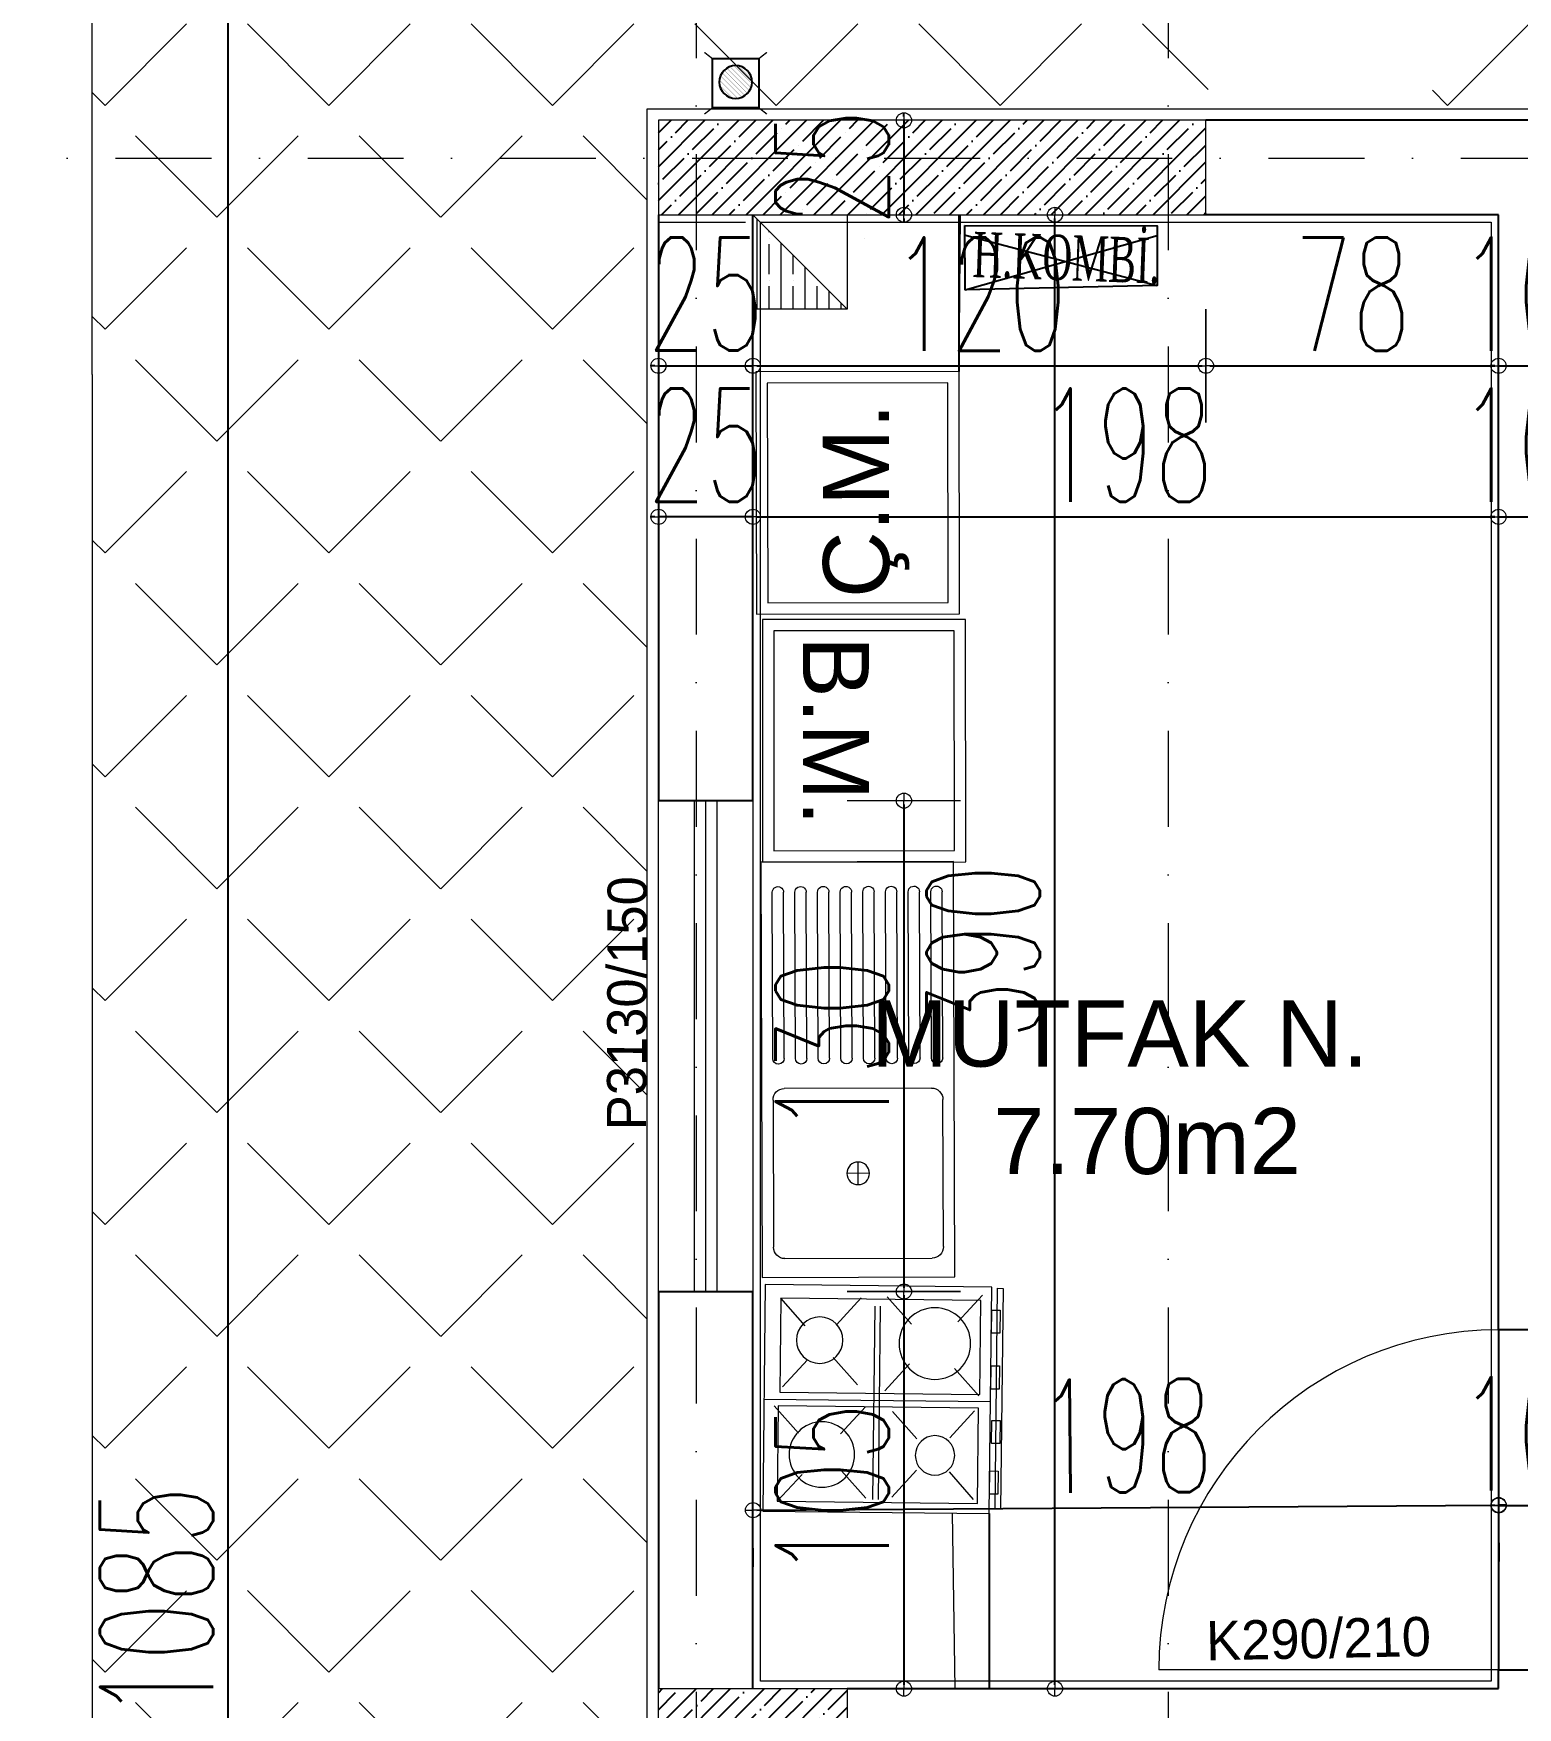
# Model space of a CAD drawing. Header units: millimetres. Extents: x -16104 to 67872, y -88009 to 12107.
# Drawn here: x 7224 to 7617.1, y -6054.9 to -5611.6 of the extents above; entities that cross this region are included whole.
import ezdxf

# ---------------------------------------------------------------- set-up
doc = ezdxf.new("R2010")
doc.units = ezdxf.units.MM
doc.linetypes.add('DASHDOTX2', pattern=[50.8, 25.4, -12.7, 0, -12.7])
doc.layers.get('0').update_dxf_attribs({"color": 241})
for name, color, linetype, lineweight in [('akslar', 144, 'Continuous', 20), ('baca', 46, 'Continuous', 5), ('balkon', 6, 'Continuous', 5), ('duvar', 123, 'Continuous', 25), ('emsal&kolon', 1, 'Continuous', 5), ('kapı', 3, 'Continuous', 5), ('OLCU', 54, 'Continuous', 13), ('PASEMCON', 2, 'Continuous', 9), ('pencere', 5, 'Continuous', 5), ('POZ', 36, 'Continuous', 18), ('SıVA', 40, 'Continuous', 9), ('tefriş', 30, 'Continuous', 5), ('ÖLÇÜ', 252, 'Continuous', 20)]:
    doc.layers.add(name, color=color, linetype=linetype, lineweight=lineweight)
doc.styles.add('DIM', font='Txttw.shx', dxfattribs={"width": 0.6})
doc.styles.add('DIN', font='times.ttf', dxfattribs={"width": 0.6})
doc.styles.add('M2', font='stylu.ttf', dxfattribs={"height": 10})
doc.dimstyles.new('50', dxfattribs={"dimscale": 0, "dimtxt": 30, "dimasz": 1, "dimexe": 0, "dimexo": 2, "dimgap": 4, "dimtad": 1, "dimdec": 0, "dimzin": 0, "dimdsep": 46, "dimtxsty": 'DIM', "dimblk1": 'DOT', "dimblk2": 'DOT', "dimsah": 1, "dimcen": 1.5, "dimdle": 3, "dimse1": 1, "dimse2": 1, "dimclrd": 256, "dimclre": 9, "dimclrt": 256, "dimadec": 0, "dimazin": 0, "dimtfac": 0.24, "dimtdec": 0, "dimtix": 1, "dimtmove": 2, "dimatfit": 3, "dimldrblk": 'DOT', "dimfxl": 0, "dimtolj": 1, "dimtzin": 15, "dimarcsym": 0})
pattern_1 = [(45, (-4e-12, -17059.605), (-4.490128, 4.490128), []), (45, (4.49, -17059.605), (-4.490128, 4.490128), [7.9375, -1.5875, 0, -1.5875])]

# ---------------------------------------------------------------- blocks, each defined once
blk = doc.blocks.new('ocak')
at = {"layer": 'tefriş', "linetype": 'Continuous'}
for p, q in [((16296.72, -4660.22), (16356.72, -4660.22)), ((16296.72, -4720.22), (16296.72, -4660.22)), ((16327.06, -4660.22), (16327.06, -4720.22)), ((16336.03, -4669.44), (16328.83, -4662.97)), ((16356.72, -4660.22), (16356.72, -4720.22)), ((16300.32, -4664.37), (16325.23, -4664.37)), ((16300.32, -4717.41), (16300.32, -4664.37)), ((16307.53, -4670.9), (16300.32, -4664.37)), ((16316.56, -4671.64), (16323.76, -4665.1)), ((16325.23, -4664.37), (16325.23, -4717.41)), ((16328.83, -4664.01), (16354.1, -4664.01)), ((16328.83, -4717.05), (16328.83, -4664.01)), ((16346.89, -4670.54), (16354.1, -4664.01)), ((16354.1, -4664.01), (16354.1, -4717.05)), ((16299.96, -4685.67), (16307.16, -4679.2)), ((16323.03, -4685), (16315.83, -4678.47)), ((16328.83, -4687.14), (16336.03, -4680.61)), ((16353, -4687.5), (16345.8, -4680.97)), ((16302.09, -4689.27), (16353.36, -4689.27)), ((16306.79, -4699.04), (16299.59, -4692.57)), ((16302.09, -4690.74), (16353.36, -4690.74)), ((16317.29, -4698.67), (16324.49, -4692.2)), ((16337.13, -4700.87), (16329.93, -4694.34)), ((16345.43, -4700.87), (16352.69, -4694.34)), ((16298.86, -4717.84), (16306.06, -4711.31)), ((16325.59, -4717.11), (16318.39, -4710.58)), ((16329.56, -4716.01), (16336.76, -4709.54)), ((16353, -4716.01), (16345.8, -4709.54)), ((16356.72, -4720.22), (16296.72, -4720.22)), ((16325.23, -4717.41), (16300.32, -4717.41)), ((16308.93, -4720.28), (16302.83, -4720.28)), ((16302.83, -4720.28), (16302.83, -4722.48)), ((16308.93, -4722.48), (16308.93, -4720.28)), ((16317.6, -4720.28), (16317.6, -4722.48)), ((16323.76, -4720.28), (16317.6, -4720.28)), ((16323.76, -4722.48), (16323.76, -4720.28)), ((16354.1, -4717.05), (16328.83, -4717.05)), ((16338.17, -4720.65), (16332.06, -4720.65)), ((16332.06, -4720.65), (16332.06, -4722.84)), ((16338.17, -4722.84), (16338.17, -4720.65)), ((16345.43, -4720.28), (16345.43, -4722.48)), ((16351.53, -4720.28), (16345.43, -4720.28)), ((16351.53, -4722.48), (16351.53, -4720.28)), ((16297.03, -4721.75), (16297.03, -4723.21)), ((16355.5, -4721.75), (16297.03, -4721.75)), ((16297.03, -4723.21), (16355.5, -4723.21)), ((16302.83, -4722.48), (16308.93, -4722.48)), ((16317.6, -4722.48), (16323.76, -4722.48)), ((16332.06, -4722.84), (16338.17, -4722.84)), ((16345.43, -4722.48), (16351.53, -4722.48)), ((16355.5, -4723.21), (16355.5, -4721.75))]:
    blk.add_line(p, q, dxfattribs=at).dxf.unprotected_set("ltscale", 0)
for centre, radius in [((16341.58, -4675.72), 8.68), ((16311.31, -4674.81), 6.15), ((16311.86, -4705.33), 9.47), ((16341.46, -4705.69), 5.22)]:
    blk.add_circle(centre, radius, dxfattribs=at).dxf.unprotected_set("ltscale", 0)
blk = doc.blocks.new('öu')
at = {"layer": 'tefriş'}
for points in [[(2090.97, -468.94), (2090.97, -404.72), (2037.16, -404.72), (2037.16, -468.94)], [(2087.97, -465.94), (2087.97, -407.72), (2040.16, -407.72), (2040.16, -465.94)]]:
    blk.add_lwpolyline(points, close=True, dxfattribs=at)
at = {"layer": 'tefriş', "insert": (2047.87, -459.36), "char_height": 17.5, "width": 1076.8413, "attachment_point": 9, "rotation": 270}
blk.add_mtext('{\\fArial|b0|i0|c162|p34;B.M.}', dxfattribs=at)
blk = doc.blocks.new('nb')
at = {"layer": 'tefriş'}
for points in [[(2093.6, -356.31), (2093.6, -292.09), (2039.78, -292.09), (2039.78, -356.31)], [(2090.6, -353.31), (2090.6, -295.09), (2042.78, -295.09), (2042.78, -353.31)]]:
    blk.add_lwpolyline(points, close=True, dxfattribs=at)
at = {"layer": 'tefriş', "insert": (2053.03, -347.96), "char_height": 17.5, "width": 1076.8413, "attachment_point": 9, "rotation": 270}
blk.add_mtext('{\\fArial|b0|i0|c162|p34;Ç.M.}', dxfattribs=at)
blk = doc.blocks.new('new block')
at = {"layer": 'tefriş'}
for p, q in [((1269.85, 5670.26), (1379.85, 5670.26)), ((1269.85, 5619.26), (1269.85, 5670.26)), ((1379.85, 5670.26), (1379.85, 5619.26)), ((1277.85, 5667.26), (1316.85, 5667.26)), ((1327.85, 5667.26), (1371.85, 5667.26)), ((1274.85, 5625.26), (1274.85, 5664.26)), ((1319.85, 5664.26), (1319.85, 5625.26)), ((1327.85, 5664.26), (1371.85, 5664.26)), ((1327.85, 5661.26), (1371.85, 5661.26)), ((1327.85, 5658.26), (1371.85, 5658.26)), ((1327.85, 5655.26), (1371.85, 5655.26)), ((1327.85, 5652.26), (1371.85, 5652.26)), ((1327.85, 5649.26), (1371.85, 5649.26)), ((1294.35, 5644.76), (1300.35, 5644.76)), ((1297.35, 5647.76), (1297.35, 5641.76)), ((1327.85, 5646.26), (1371.85, 5646.26)), ((1327.85, 5643.26), (1371.85, 5643.26)), ((1327.85, 5640.26), (1371.85, 5640.26)), ((1327.85, 5637.26), (1371.85, 5637.26)), ((1327.85, 5634.26), (1371.85, 5634.26)), ((1327.85, 5631.26), (1371.85, 5631.26)), ((1327.85, 5628.26), (1371.85, 5628.26)), ((1316.85, 5622.26), (1277.85, 5622.26)), ((1327.85, 5625.26), (1371.85, 5625.26)), ((1327.85, 5622.26), (1371.85, 5622.26)), ((1379.85, 5619.26), (1269.85, 5619.26))]:
    blk.add_line(p, q, dxfattribs=at)
blk.add_circle((1297.35, 5644.76), 3, dxfattribs=at)
for centre, radius, start, end in [((1277.85, 5664.26), 3, 90, 180), ((1316.85, 5664.26), 3, 0, 90), ((1327.85, 5665.76), 1.5, 90, 270), ((1371.85, 5665.76), 1.5, 270, 90), ((1327.85, 5659.76), 1.5, 90, 270), ((1371.85, 5659.76), 1.5, 270, 90), ((1327.85, 5653.76), 1.5, 90, 270), ((1371.85, 5653.76), 1.5, 270, 90), ((1327.85, 5647.76), 1.5, 90, 270), ((1371.85, 5647.76), 1.5, 270, 90), ((1327.85, 5641.76), 1.5, 90, 270), ((1371.85, 5641.76), 1.5, 270, 90), ((1327.85, 5635.76), 1.5, 90, 270), ((1371.85, 5635.76), 1.5, 270, 90), ((1327.85, 5629.76), 1.5, 90, 270), ((1371.85, 5629.76), 1.5, 270, 90), ((1277.85, 5625.26), 3, 180, 270), ((1316.85, 5625.26), 3, 270, 0), ((1327.85, 5623.76), 1.5, 90, 270), ((1371.85, 5623.76), 1.5, 270, 90)]:
    blk.add_arc(centre, radius, start, end, dxfattribs=at)
blk = doc.blocks.new('DOT')
for p, q in [((0, 15), (0, -15)), ((-2, 0), (0, 0)), ((2, 0), (0, 0))]:
    blk.add_line(p, q)
blk.add_circle((0, 0), 2)
blk = doc.blocks.new('*D8063')
at = {"layer": 'Defpoints', "color": 0, "transparency": 16777216}
for p in [(7389.6, -5699.56), (7414.6, -5699.55), (7414.6, -5699.56)]:
    blk.add_point(p, dxfattribs=at)
at = {"layer": 'OLCU', "lineweight": -2, "transparency": 16777216}
for p, q in [((7388.6, -5699.55), (7387.6, -5699.55)), ((7389.6, -5699.55), (7414.6, -5699.55)), ((7415.6, -5699.55), (7416.6, -5699.55))]:
    blk.add_line(p, q, dxfattribs=at)
blk.add_blockref('DOT', (7389.6, -5699.55), dxfattribs=at)
at = {"layer": 'OLCU', "lineweight": -2, "transparency": 16777216, "rotation": 180}
blk.add_blockref('DOT', (7414.6, -5699.55), dxfattribs=at)
at = {"layer": 'OLCU', "transparency": 16777216, "insert": (7402.1, -5680.55), "char_height": 30, "attachment_point": 5, "style": 'DIM'}
blk.add_mtext('\\A1;25', dxfattribs=at)
blk = doc.blocks.new('*D8270')
at = {"layer": 'Defpoints', "color": 0, "transparency": 16777216}
for p in [(7414.6, -5659.56), (7534.6, -5659.56), (7534.6, -5699.56)]:
    blk.add_point(p, dxfattribs=at)
at = {"layer": 'OLCU', "lineweight": -2, "transparency": 16777216}
blk.add_line((7415.6, -5699.56), (7533.6, -5699.56), dxfattribs=at)
at = {"layer": 'OLCU', "lineweight": -2, "transparency": 16777216, "rotation": 180}
blk.add_blockref('DOT', (7414.6, -5699.56), dxfattribs=at)
at = {"layer": 'OLCU', "lineweight": -2, "transparency": 16777216}
blk.add_blockref('DOT', (7534.6, -5699.56), dxfattribs=at)
at = {"layer": 'OLCU', "transparency": 16777216, "insert": (7474.6, -5680.56), "char_height": 30, "attachment_point": 5, "style": 'DIM'}
blk.add_mtext('\\A1;120', dxfattribs=at)
blk = doc.blocks.new('*D8064')
at = {"layer": 'Defpoints', "color": 0, "transparency": 16777216}
for p in [(7534.6, -5659.56), (7612.1, -5659.56), (7612.1, -5699.56)]:
    blk.add_point(p, dxfattribs=at)
at = {"layer": 'OLCU', "lineweight": -2, "transparency": 16777216}
blk.add_line((7535.6, -5699.56), (7611.1, -5699.56), dxfattribs=at)
at = {"layer": 'OLCU', "lineweight": -2, "transparency": 16777216, "rotation": 180}
blk.add_blockref('DOT', (7534.6, -5699.56), dxfattribs=at)
at = {"layer": 'OLCU', "lineweight": -2, "transparency": 16777216}
blk.add_blockref('DOT', (7612.1, -5699.56), dxfattribs=at)
at = {"layer": 'OLCU', "transparency": 16777216, "insert": (7573.35, -5680.56), "char_height": 30, "attachment_point": 5, "style": 'DIM'}
blk.add_mtext('\\A1;78', dxfattribs=at)
blk = doc.blocks.new('*D8271')
at = {"layer": 'Defpoints', "color": 0, "transparency": 16777216}
for p in [(7612.1, -5659.56), (7622.1, -5659.56), (7622.1, -5699.56)]:
    blk.add_point(p, dxfattribs=at)
at = {"layer": 'OLCU', "lineweight": -2, "transparency": 16777216}
for p, q in [((7611.1, -5699.56), (7610.1, -5699.56)), ((7612.1, -5699.56), (7622.1, -5699.56)), ((7623.1, -5699.56), (7624.1, -5699.56))]:
    blk.add_line(p, q, dxfattribs=at)
blk.add_blockref('DOT', (7612.1, -5699.56), dxfattribs=at)
at = {"layer": 'OLCU', "lineweight": -2, "transparency": 16777216, "rotation": 180}
blk.add_blockref('DOT', (7622.1, -5699.56), dxfattribs=at)
at = {"layer": 'OLCU', "transparency": 16777216, "insert": (7617.1, -5680.56), "char_height": 30, "attachment_point": 5, "style": 'DIM'}
blk.add_mtext('\\A1;10', dxfattribs=at)
blk = doc.blocks.new('*D8065')
at = {"layer": 'Defpoints', "color": 0, "transparency": 16777216}
for p in [(7414.6, -5739.56), (7612.1, -5739.56), (7612.1, -5739.56)]:
    blk.add_point(p, dxfattribs=at)
at = {"layer": 'OLCU', "lineweight": -2, "transparency": 16777216}
blk.add_line((7415.6, -5739.56), (7611.1, -5739.56), dxfattribs=at)
at = {"layer": 'OLCU', "lineweight": -2, "transparency": 16777216, "rotation": 180}
blk.add_blockref('DOT', (7414.6, -5739.56), dxfattribs=at)
at = {"layer": 'OLCU', "lineweight": -2, "transparency": 16777216}
blk.add_blockref('DOT', (7612.1, -5739.56), dxfattribs=at)
at = {"layer": 'OLCU', "transparency": 16777216, "insert": (7513.35, -5720.56), "char_height": 30, "attachment_point": 5, "style": 'DIM'}
blk.add_mtext('\\A1;198', dxfattribs=at)
blk = doc.blocks.new('*D8279')
at = {"layer": 'Defpoints', "color": 0, "transparency": 16777216}
for p in [(7454.6, -5634.56), (7454.6, -5659.56), (7454.6, -5659.56)]:
    blk.add_point(p, dxfattribs=at)
at = {"layer": 'OLCU', "lineweight": -2, "transparency": 16777216}
for p, q in [((7454.6, -5633.56), (7454.6, -5632.56)), ((7454.6, -5634.56), (7454.6, -5659.56)), ((7454.6, -5660.56), (7454.6, -5661.56))]:
    blk.add_line(p, q, dxfattribs=at)
for p, rotation in [((7454.6, -5634.56), 270), ((7454.6, -5659.56), 90)]:
    blk.add_blockref('DOT', p, dxfattribs=dict(at, rotation=rotation))
at = {"layer": 'OLCU', "transparency": 16777216, "insert": (7435.6, -5647.06), "char_height": 30, "attachment_point": 5, "rotation": 90, "style": 'DIM'}
blk.add_mtext('\\A1;25', dxfattribs=at)
blk = doc.blocks.new('*D8280')
at = {"layer": 'Defpoints', "color": 0, "transparency": 16777216}
for p in [(7414.6, -5814.72), (7414.6, -5944.72), (7454.6, -5944.72)]:
    blk.add_point(p, dxfattribs=at)
at = {"layer": 'OLCU', "lineweight": -2, "transparency": 16777216}
blk.add_line((7454.6, -5815.72), (7454.6, -5943.72), dxfattribs=at)
for p, rotation in [((7454.6, -5814.72), 90), ((7454.6, -5944.72), 270)]:
    blk.add_blockref('DOT', p, dxfattribs=dict(at, rotation=rotation))
at = {"layer": 'OLCU', "transparency": 16777216, "insert": (7435.6, -5879.72), "char_height": 30, "attachment_point": 5, "rotation": 90, "style": 'DIM'}
blk.add_mtext('\\A1;130', dxfattribs=at)
blk = doc.blocks.new('*D8281')
at = {"layer": 'Defpoints', "color": 0, "transparency": 16777216}
for p in [(7414.6, -5944.72), (7414.6, -6049.87), (7454.6, -6049.87)]:
    blk.add_point(p, dxfattribs=at)
at = {"layer": 'OLCU', "lineweight": -2, "transparency": 16777216}
blk.add_line((7454.6, -5945.72), (7454.6, -6048.87), dxfattribs=at)
for p, rotation in [((7454.6, -5944.72), 90), ((7454.6, -6049.87), 270)]:
    blk.add_blockref('DOT', p, dxfattribs=dict(at, rotation=rotation))
at = {"layer": 'OLCU', "transparency": 16777216, "insert": (7435.6, -5997.3), "char_height": 30, "attachment_point": 5, "rotation": 90, "style": 'DIM'}
blk.add_mtext('\\A1;105', dxfattribs=at)
blk = doc.blocks.new('*D8068')
at = {"layer": 'Defpoints', "color": 0, "transparency": 16777216}
for p in [(7494.6, -5659.56), (7494.6, -5659.56), (7494.6, -6049.87)]:
    blk.add_point(p, dxfattribs=at)
at = {"layer": 'OLCU', "lineweight": -2, "transparency": 16777216}
blk.add_line((7494.6, -6048.87), (7494.6, -5660.56), dxfattribs=at)
for p, rotation in [((7494.6, -5659.56), 90), ((7494.6, -6049.87), 270)]:
    blk.add_blockref('DOT', p, dxfattribs=dict(at, rotation=rotation))
at = {"layer": 'OLCU', "transparency": 16777216, "insert": (7475.6, -5854.72), "char_height": 30, "attachment_point": 5, "rotation": 90, "style": 'DIM'}
blk.add_mtext('\\A1;390', dxfattribs=at)
blk = doc.blocks.new('*D8104')
at = {"layer": 'Defpoints', "color": 0, "transparency": 16777216}
for p in [(7389.6, -5739.56), (7389.6, -5739.56), (7414.6, -5739.56)]:
    blk.add_point(p, dxfattribs=at)
at = {"layer": 'OLCU', "lineweight": -2, "transparency": 16777216}
for p, q in [((7388.6, -5739.56), (7387.6, -5739.56)), ((7414.6, -5739.56), (7389.6, -5739.56)), ((7415.6, -5739.56), (7416.6, -5739.56))]:
    blk.add_line(p, q, dxfattribs=at)
blk.add_blockref('DOT', (7389.6, -5739.56), dxfattribs=at)
at = {"layer": 'OLCU', "lineweight": -2, "transparency": 16777216, "rotation": 180}
blk.add_blockref('DOT', (7414.6, -5739.56), dxfattribs=at)
at = {"layer": 'OLCU', "transparency": 16777216, "insert": (7402.1, -5720.56), "char_height": 30, "attachment_point": 5, "style": 'DIM'}
blk.add_mtext('\\A1;25', dxfattribs=at)
blk = doc.blocks.new('*D8226')
at = {"layer": 'Defpoints', "color": 0, "transparency": 16777216}
for p in [(7414.6, -5997.3), (7612.1, -5995.93), (7612.13, -6001.24)]:
    blk.add_point(p, dxfattribs=at)
at = {"layer": 'OLCU', "lineweight": -2, "transparency": 16777216}
blk.add_line((7415.63, -6002.6), (7611.13, -6001.25), dxfattribs=at)
for p, rotation in [((7414.63, -6002.61), 180.3957651677871), ((7612.13, -6001.24), 0.3957651677870686)]:
    blk.add_blockref('DOT', p, dxfattribs=dict(at, rotation=rotation))
at = {"layer": 'OLCU', "transparency": 16777216, "insert": (7513.25, -5982.92), "char_height": 30, "attachment_point": 5, "rotation": 0.3958, "style": 'DIM'}
blk.add_mtext('\\A1;198', dxfattribs=at)
blk = doc.blocks.new('*D8323')
at = {"layer": 'Defpoints', "color": 0, "transparency": 16777216}
for p in [(7239.6, -5484.56), (7275.64, -5484.56), (7239.6, -6569.56)]:
    blk.add_point(p, dxfattribs=at)
at = {"layer": 'OLCU', "lineweight": -2, "transparency": 16777216}
blk.add_line((7275.64, -6568.56), (7275.64, -5485.56), dxfattribs=at)
for p, rotation in [((7275.64, -5484.56), 90), ((7275.64, -6569.56), 270)]:
    blk.add_blockref('DOT', p, dxfattribs=dict(at, rotation=rotation))
at = {"layer": 'OLCU', "transparency": 16777216, "insert": (7256.64, -6027.06), "char_height": 30, "attachment_point": 5, "rotation": 90, "style": 'DIM'}
blk.add_mtext('\\A1;1085', dxfattribs=at)
blk = doc.blocks.new('A$C412C2498')
at = {"color": 5, "const_width": 0.6}
for points in [[(3.64, 24.29), (0.19, 27)], [(23.8, 24.29), (27.26, 27)], [(3.64, 2.95), (0.19, 0.24)], [(23.8, 2.95), (27.26, 0.24)]]:
    blk.add_lwpolyline(points, dxfattribs=at)
at = {"color": 5}
blk.add_lwpolyline([(23.8, 24.29), (3.64, 24.29), (3.64, 2.95), (23.8, 2.95)], close=True, dxfattribs=at)
at = {"const_width": 0.1}
for points in [[(6.68, 12.23), (14.63, 20.17)], [(6.76, 14.48), (12.37, 20.1)], [(7.15, 10.44), (16.41, 19.71)], [(7.89, 9.07), (17.79, 18.97)], [(8.8, 8), (18.86, 18.06)], [(9.96, 7.09), (19.77, 16.9)], [(11.26, 6.45), (20.41, 15.6)], [(13.03, 6.04), (20.82, 13.83)], [(14.77, 6.07), (20.78, 12.09)], [(17.41, 7.02), (19.84, 9.45)]]:
    blk.add_lwpolyline(points, dxfattribs=at)
blk.add_circle((13.74, 13.11), 7.12)
blk = doc.blocks.new('A$C5E2C1EC0')
at = {"xscale": 0.6105719971092185, "yscale": 0.6105719971092185, "zscale": 0.6105719971092185}
blk.add_blockref('A$C412C2498', (0, 0), dxfattribs=at)
blk = doc.blocks.new('ae')
at = {"layer": 'duvar'}
for p, q in [((75774.14, -20966.63), (75824.26, -20949.94)), ((75773.51, -20952.17), (75824.86, -20963.16))]:
    blk.add_line(p, q, dxfattribs=at)
blk.add_lwpolyline([(75773.26, -20949.63), (75824.12, -20947.34), (75824.86, -20963.16), (75774.14, -20966.63)], close=True, dxfattribs=at)
at = {"layer": 'PASEMCON', "color": 7, "style": 'DIN', "width": 0.6}
blk.add_text('H.KOMBİ.', height=12.004, rotation=0.6644, dxfattribs=at).set_placement((75775.83, -20963.19))
blk = doc.blocks.new('*D8058')
at = {"layer": 'Defpoints', "color": 0, "transparency": 16777216}
for p in [(7612.13, -6001.24), (7622.1, -6001.36), (7622.1, -6001.36)]:
    blk.add_point(p, dxfattribs=at)
at = {"layer": 'OLCU', "lineweight": -2, "transparency": 16777216}
for p, q in [((7611.13, -6001.36), (7610.13, -6001.36)), ((7612.13, -6001.36), (7622.1, -6001.36)), ((7623.1, -6001.36), (7624.1, -6001.36))]:
    blk.add_line(p, q, dxfattribs=at)
blk.add_blockref('DOT', (7612.13, -6001.36), dxfattribs=at)
at = {"layer": 'OLCU', "lineweight": -2, "transparency": 16777216, "rotation": 180}
blk.add_blockref('DOT', (7622.1, -6001.36), dxfattribs=at)
at = {"layer": 'OLCU', "transparency": 16777216, "insert": (7617.11, -5982.36), "char_height": 30, "attachment_point": 5, "style": 'DIM'}
blk.add_mtext('\\A1;10', dxfattribs=at)
blk = doc.blocks.new('*D8059')
at = {"layer": 'Defpoints', "color": 0, "transparency": 16777216}
for p in [(7612.1, -5739.56), (7622.1, -5739.56), (7622.1, -5739.56)]:
    blk.add_point(p, dxfattribs=at)
at = {"layer": 'OLCU', "lineweight": -2, "transparency": 16777216}
for p, q in [((7611.1, -5739.56), (7610.1, -5739.56)), ((7612.1, -5739.56), (7622.1, -5739.56)), ((7623.1, -5739.56), (7624.1, -5739.56))]:
    blk.add_line(p, q, dxfattribs=at)
blk.add_blockref('DOT', (7612.1, -5739.56), dxfattribs=at)
at = {"layer": 'OLCU', "lineweight": -2, "transparency": 16777216, "rotation": 180}
blk.add_blockref('DOT', (7622.1, -5739.56), dxfattribs=at)
at = {"layer": 'OLCU', "transparency": 16777216, "insert": (7617.1, -5720.56), "char_height": 30, "attachment_point": 5, "style": 'DIM'}
blk.add_mtext('\\A1;10', dxfattribs=at)

msp = doc.modelspace()

# ---------------------------------------------------------------- hatches: boundary and pattern name
h = msp.add_hatch()
h.set_pattern_fill('ANSI35,_O', color=256)
h.set_pattern_definition(pattern_1)
h.paths.add_polyline_path([(7399.58, -5634.56), (7389.6, -5634.56), (7389.6, -5644.57), (7399.58, -5644.57)])
h.paths.add_polyline_path([(7399.58, -5644.57), (7389.6, -5644.57), (7389.6, -5659.56), (7399.58, -5659.56)])
h.paths.add_polyline_path([(7524.6, -5644.57), (7399.58, -5644.57), (7399.58, -5659.56), (7524.6, -5659.56)])
h.paths.add_polyline_path([(7524.6, -5634.56), (7399.58, -5634.56), (7399.58, -5644.57), (7524.6, -5644.57)])
h.paths.add_polyline_path([(7534.6, -5644.57), (7524.6, -5644.57), (7524.6, -5659.56), (7534.6, -5659.56)])
h.paths.add_polyline_path([(7534.6, -5634.56), (7524.6, -5634.56), (7524.6, -5644.57), (7534.6, -5644.57)])
h.paths.add_polyline_path([(7413.1, -5669.13), (7413.1, -5624.99), (7458.1, -5624.99), (7458.1, -5669.13)], flags=9)
h = msp.add_hatch()
h.set_pattern_fill('ANSI35,_O', color=256)
h.set_pattern_definition(pattern_1)
h.paths.add_polyline_path([(7399.58, -6049.87), (7389.6, -6049.87), (7389.6, -6059.87), (7399.58, -6059.87)])
h.paths.add_polyline_path([(7439.6, -6049.87), (7399.58, -6049.87), (7399.58, -6059.87), (7439.6, -6059.87)])
h.paths.add_polyline_path([(7399.58, -6069.87), (7389.6, -6069.87), (7389.6, -6074.87), (7399.58, -6074.87)])
h.paths.add_polyline_path([(7399.58, -6059.87), (7389.6, -6059.87), (7389.6, -6069.87), (7399.58, -6069.87)])
h.paths.add_polyline_path([(7439.6, -6059.87), (7399.58, -6059.87), (7399.58, -6069.87), (7439.6, -6069.87)])
h.paths.add_polyline_path([(7439.6, -6069.87), (7399.58, -6069.87), (7399.58, -6074.87), (7439.6, -6074.87)])
at = {"layer": 'ÖLÇÜ'}
h = msp.add_hatch(dxfattribs=at)
h.set_pattern_fill('ANGLE,_O', color=256, scale=6, angle=45)
h.set_pattern_definition([(45, (-3603.393, 0), (-29.63485, 29.63485), [30.48, -11.43]), (135, (-3603.393, 0), (-29.63485, -29.63485), [30.48, -11.43])])
h.paths.add_polyline_path([(7849.6, -5484.56), (7524.6, -5484.56), (7524.6, -5631.56), (7534.67, -5631.56, -0.399638), (7594.6, -5574.56), (7594.6, -5631.56), (7849.6, -5631.56)])
h.paths.add_polyline_path([(7524.6, -5484.56), (7399.58, -5484.56), (7399.58, -5631.56), (7524.6, -5631.56)])
h.paths.add_polyline_path([(7399.58, -5484.56), (7239.6, -5484.56), (7239.6, -5644.57), (7386.6, -5644.57), (7386.6, -5631.56), (7399.58, -5631.56)])
h.paths.add_polyline_path([(7386.6, -5644.57), (7239.6, -5644.57), (7239.6, -5701.88), (7239.6, -6059.87), (7386.6, -6059.87)])
h.paths.add_polyline_path([(7386.6, -6059.87), (7239.6, -6059.87), (7239.6, -6099.87), (7386.6, -6099.87)])
h.paths.add_polyline_path([(7386.6, -6099.87), (7239.6, -6099.87), (7239.6, -6279.56), (7386.6, -6279.56)])
h.paths.add_polyline_path([(7386.6, -6279.56), (7239.6, -6279.56), (7239.6, -6470.24), (7349.66, -6470.24, -0.121877), (7386.6, -6459.62)])
h.paths.add_polyline_path([(7349.66, -6470.24), (7239.6, -6470.24), (7239.6, -6559.56), (7386.6, -6559.56), (7386.6, -6539.56), (7309.6, -6539.56, -0.268211)])
h.paths.add_polyline_path([(7386.6, -6559.56), (7239.6, -6559.56), (7239.6, -6569.56), (7386.6, -6569.56)])
h.paths.add_polyline_path([(7298.74, -5581.34), (7386.75, -5581.34), (7386.75, -5611.12), (7298.74, -5611.12)], flags=24)
h.paths.add_polyline_path([(7293.5, -5549.39), (7381.9, -5549.39), (7381.9, -5576.24), (7293.5, -5576.24)], flags=24)
h.paths.add_polyline_path([(7234.14, -6064.56), (7234.14, -5989.56), (7279.14, -5989.56), (7279.14, -6064.56)], flags=9)
h.paths.add_polyline_path([(7390.63, -5904.99), (7390.89, -5814.5), (7373.12, -5814.45), (7372.86, -5904.94)], flags=9)
h.paths.add_polyline_path([(7389.65, -6260.66), (7389.91, -6170.17), (7372.14, -6170.12), (7371.88, -6260.61)], flags=9)
h.paths.add_polyline_path([(7285.67, -6463.06), (7343.52, -6463.06), (7343.52, -6508.06), (7285.67, -6508.06)], flags=9)

# ---------------------------------------------------------------- linework, layer by layer
for p, q in [((7469.22, -5701.07), (7469.22, -5659.56)), ((7612.1, -5954.87), (7612.1, -6044.87)), ((7477.18, -6003.52), (7477.18, -6049.87))]:
    msp.add_line(p, q)
at = {"layer": 'akslar', "linetype": 'DASHDOTX2'}
for p, q in [((7399.58, -5134.56), (7399.58, -7944.06)), ((7399.58, -5134.56), (7399.58, -7944.06)), ((7524.6, -5134.56), (7524.6, -7944.06)), ((6889.48, -5644.57), (9939.48, -5644.57))]:
    msp.add_line(p, q, dxfattribs=at)
at = {"layer": 'baca'}
msp.add_lwpolyline([(7414.6, -5659.56), (7439.6, -5659.56), (7439.6, -5684.56), (7414.6, -5684.56), (7414.6, -5659.56), (7439.6, -5684.56)], dxfattribs=at)
at = {"layer": 'balkon'}
for q in [(7239.6, -5484.56), (7239.6, -6569.56)]:
    msp.add_line((7239.6, -5701.88), q, dxfattribs=at)
at = {"layer": 'duvar'}
for p, q in [((7509.6, -5634.56), (7509.6, -5634.56)), ((7594.6, -5634.56), (7534.6, -5634.56)), ((7622.1, -5634.56), (7594.6, -5634.56)), ((7389.6, -5659.56), (7389.6, -5814.72)), ((7414.6, -5814.72), (7414.6, -5659.56)), ((7612.1, -5659.56), (7534.6, -5659.56)), ((7612.1, -5659.56), (7599.6, -5659.56)), ((7612.1, -5954.87), (7612.1, -5659.56)), ((7389.6, -5814.72), (7414.6, -5814.72)), ((7389.6, -5944.72), (7389.6, -6049.87)), ((7389.6, -5944.72), (7414.6, -5944.72)), ((7414.6, -6049.87), (7414.6, -5944.72)), ((7414.6, -6049.87), (7414.6, -5944.72)), ((7622.1, -5954.87), (7612.1, -5954.87)), ((7612.1, -6049.87), (7612.1, -6044.87)), ((7612.1, -6044.87), (7622.1, -6044.87)), ((7439.6, -6049.87), (7584.6, -6049.87)), ((7439.6, -6049.87), (7612.1, -6049.87)), ((7599.6, -6049.87), (7612.1, -6049.87))]:
    msp.add_line(p, q, dxfattribs=at)
at = {"layer": 'emsal&kolon'}
for points in [[(7389.6, -5634.56), (7389.6, -5659.56), (7534.6, -5659.56), (7534.6, -5634.56), (7389.6, -5634.56)], [(7389.6, -6074.87), (7389.6, -6049.87), (7439.6, -6049.87), (7439.6, -6074.87), (7389.6, -6074.87)]]:
    msp.add_lwpolyline(points, dxfattribs=at)
at = {"layer": 'kapı'}
msp.add_line((7612.1, -6044.87), (7522.1, -6044.87), dxfattribs=at)
msp.add_arc((7612.1, -6044.87), 90, 90, 180, dxfattribs=at)
at = {"layer": 'pencere'}
for p, q in [((7389.6, -5944.72), (7389.6, -5814.72)), ((7399.1, -5944.72), (7399.1, -5814.72)), ((7402.1, -5944.72), (7402.1, -5814.72)), ((7405.1, -5944.72), (7405.1, -5814.72)), ((7414.6, -5814.72), (7414.6, -5944.72))]:
    msp.add_line(p, q, dxfattribs=at)
at = {"layer": 'SıVA'}
for p, q in [((7469.22, -5701.07), (7469.6, -5659.56)), ((7467.38, -6003.41), (7468.08, -6049.87))]:
    msp.add_line(p, q, dxfattribs=at)
for points in [[(7386.6, -5631.56), (9442.6, -5631.56), (9442.6, -6572.56), (8809.6, -6572.56), (8809.6, -7211.06), (8844.6, -7211.06), (8844.6, -7447.06), (8018.6, -7447.06), (8018.6, -6716.56), (8186.6, -6716.56), (8186.6, -6572.56), (7386.6, -6572.56)], [(7416.6, -5661.56), (7610.1, -5661.56), (7610.1, -6047.87), (7416.6, -6047.87)]]:
    msp.add_lwpolyline(points, close=True, dxfattribs=at)
msp.add_lwpolyline([(7389.6, -5661.56), (7412.6, -5661.56)], dxfattribs=at)
at = {"layer": 'ÖLÇÜ'}
for p, q in [((7415.7, -5684.56), (7415.7, -5660.67)), ((7418.88, -5664.2), (7418.88, -5663.84)), ((7418.88, -5665.79), (7418.88, -5665.79)), ((7418.88, -5675.31), (7418.88, -5667.37)), ((7422.05, -5684.56), (7422.05, -5667.02)), ((7444.28, -5665.79), (7444.28, -5665.79)), ((7425.23, -5675.31), (7425.23, -5670.19)), ((7428.4, -5684.56), (7428.4, -5673.37)), ((7418.88, -5676.9), (7418.88, -5676.9)), ((7418.88, -5684.56), (7418.88, -5678.49)), ((7425.23, -5676.9), (7425.23, -5676.9)), ((7425.23, -5684.56), (7425.23, -5678.49)), ((7431.58, -5676.9), (7431.58, -5676.9)), ((7431.58, -5684.56), (7431.58, -5678.49)), ((7434.75, -5684.56), (7434.75, -5679.72)), ((7437.93, -5684.56), (7437.93, -5682.89))]:
    msp.add_line(p, q, dxfattribs=at)

# ---------------------------------------------------------------- block references
at = {"ltscale": 50, "xscale": -1, "rotation": 180}
msp.add_blockref('A$C5E2C1EC0', (7401.64, -5616.42), dxfattribs=at)
at = {"layer": 'pencere'}
for name, p, rotation in [('nb', (9509.62, -6053.81), 180.1001186238273), ('öu', (5379.63, -5363.67), 0.04527599344807064)]:
    msp.add_blockref(name, p, dxfattribs=dict(at, rotation=rotation))
at = {"layer": 'SıVA', "rotation": 357.3210937378572}
msp.add_blockref('ae', (-67240.54, 18805.89), dxfattribs=at)
at = {"layer": 'tefriş', "xscale": -1}
for name, p, rotation in [('new block', (1802.44, -7231.1), 270.2065065663408), ('ocak', (2940.52, 10405.06), 89.35803503109693)]:
    msp.add_blockref(name, p, dxfattribs=dict(at, rotation=rotation))

# ---------------------------------------------------------------- texts
at = {"layer": 'emsal&kolon', "char_height": 17.5, "width": 1076.8413}
for s, insert, attachment_point in [('{\\fArial|b0|i0|c162|p34;MUTFAK N.}', (7577.6, -5885.39), 9), ('{\\fArial|b0|i0|c162|p34;7.70m2}', (7478.22, -5913.84), 7)]:
    msp.add_mtext(s, dxfattribs=dict(at, insert=insert, attachment_point=attachment_point))
at = {"layer": 'POZ', "style": 'M2', "flags": 4}
for tag, p, rotation in [('P3130/150', (7386.31, -5902.02), 89.836), ('K290/210', (7534.74, -6042.4), 1.1392)]:
    msp.add_attdef(tag, p, 'K1 80/210', height=10.4, rotation=rotation, dxfattribs=at)

# ---------------------------------------------------------------- dimensions: what is measured, and where the dimension line sits
at = {"layer": 'OLCU'}
for base, p1, p2, picture, middle in [((7275.64, -5484.56), (7239.6, -6569.56), (7239.6, -5484.56), '*D8323', (7256.64, -6027.06)), ((7454.6, -5659.56), (7454.6, -5634.56), (7454.6, -5659.56), '*D8279', (7435.6, -5647.06)), ((7494.6, -5659.56), (7494.6, -6049.87), (7494.6, -5659.56), '*D8068', (7475.6, -5854.72)), ((7454.6, -5944.72), (7414.6, -5814.72), (7414.6, -5944.72), '*D8280', (7435.6, -5879.72)), ((7454.6, -6049.87), (7414.6, -5944.72), (7414.6, -6049.87), '*D8281', (7435.6, -5997.3))]:
    dim = msp.add_linear_dim(base=base, p1=p1, p2=p2, angle=90, dimstyle='50', override={"dimscale": 1}, dxfattribs=at)
    dim.commit()
    dim.dimension.update_dxf_attribs({"geometry": picture, "text_midpoint": middle})
for base, p1, p2, picture, middle in [((7414.6, -5699.55), (7389.6, -5699.56), (7414.6, -5699.56), '*D8063', (7402.1, -5680.55)), ((7534.6, -5699.56), (7414.6, -5659.56), (7534.6, -5659.56), '*D8270', (7474.6, -5680.56)), ((7612.0959038, -5699.56011155), (7534.5959038, -5659.56011155), (7612.0959038, -5659.56011155), '*D8064', (7573.3459038, -5680.56011155)), ((7622.1, -5699.56), (7612.1, -5659.56), (7622.1, -5659.56), '*D8271', (7617.1, -5680.56)), ((7612.0959038, -5739.56011155), (7414.5959038, -5739.56011155), (7612.0959038, -5739.56011155), '*D8065', (7513.3459038, -5720.56011155)), ((7622.1, -5739.56), (7612.1, -5739.56), (7622.1, -5739.56), '*D8059', (7617.1, -5720.56)), ((7622.1, -6001.36), (7612.13, -6001.24), (7622.1, -6001.36), '*D8058', (7617.11, -5982.36))]:
    dim = msp.add_linear_dim(base=base, p1=p1, p2=p2, dimstyle='50', override={"dimscale": 1}, dxfattribs=at)
    dim.commit()
    dim.dimension.update_dxf_attribs({"geometry": picture, "text_midpoint": middle})
for p1, p2, distance, picture, middle in [((7414.6, -5739.56), (7389.6, -5739.56), 0, '*D8104', (7402.1, -5720.56)), ((7414.6, -5997.3), (7612.1, -5995.93), -5.31, '*D8226', (7513.25, -5982.92))]:
    dim = msp.add_aligned_dim(p1=p1, p2=p2, distance=distance, dimstyle='50', override={"dimscale": 1}, dxfattribs=at)
    dim.commit()
    dim.dimension.update_dxf_attribs({"geometry": picture, "text_midpoint": middle})

doc.saveas('drawing.dxf')
